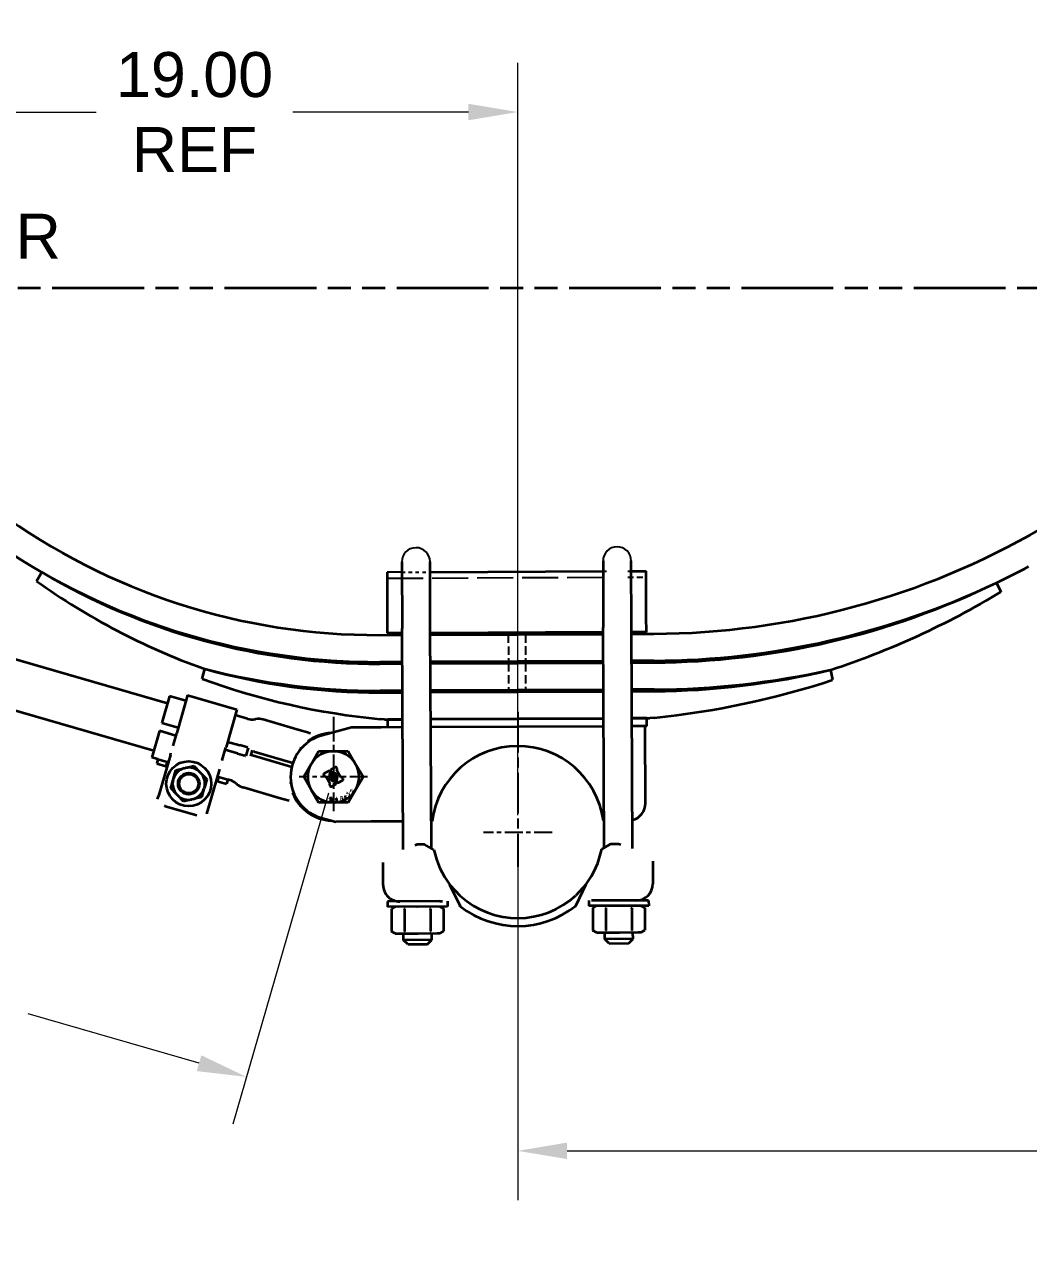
# Model space of a CAD drawing. Header units: inches. Extents: x 0 to 267, y 0 to 172.
# Drawn here: x 32.56 to 61.86, y 115.15 to 151.08 of the extents above; entities that cross this region are included whole.
import ezdxf

# ---------------------------------------------------------------- set-up
doc = ezdxf.new("R2010")
doc.units = ezdxf.units.IN
doc.header["$LTSCALE"] = 8
doc.header["$MEASUREMENT"] = 0
for name, pattern in [('CHAIN', [0.7087, 0.4724, -0.0591, 0.1181, -0.0591]), ('DASHED', [0.2067, 0.1654, -0.0413]), ('DOUBLE_DASH_CHAIN', [1.2403, 0.6614, -0.0827, 0.1654, -0.0827, 0.1654, -0.0827])]:
    doc.linetypes.add(name, pattern=pattern)
for name, color, linetype, lineweight in [('Center Mark(Hutchens)', 7, 'Continuous', 25), ('Dimensions(Hutchens)', 7, 'Continuous', 25), ('Hidden Edges(Hutchens)', 7, 'DASHED', 25), ('Phantom Lines(Hutchens)', 7, 'DOUBLE_DASH_CHAIN', 70), ('Symbols(Hutchens)', 7, 'Continuous', 25), ('Visible Edges(Hutchens)', 7, 'Continuous', 35)]:
    doc.layers.add(name, color=color, linetype=linetype, lineweight=lineweight)
doc.styles.add('Hutchens .164', font='ARIAL.TTF')
doc.dimstyles.new('HUTCHENS STD DIM X.XX', dxfattribs={"dimscale": 8, "dimtxt": 0.164, "dimasz": 0.18, "dimexe": 0.18, "dimexo": 0.0625, "dimgap": 0.09, "dimtad": 0, "dimtih": 1, "dimtoh": 1, "dimrnd": 1e-08, "dimzin": 4, "dimdsep": 46, "dimtxsty": 'Hutchens .164', "dimcen": 0.09, "dimclrd": 211, "dimclre": 211, "dimclrt": 7, "dimadec": 0, "dimazin": 1, "dimtfac": 0.762195, "dimtofl": 0, "dimtmove": 0, "dimatfit": 3, "dimfxl": 0, "dimtolj": 1, "dimtzin": 0, "dimlwd": 9, "dimlwe": 9, "dimarcsym": 0})

# ---------------------------------------------------------------- blocks, each defined once
blk = doc.blocks.new('*D31')
at = {"layer": 'Defpoints', "color": 0, "linetype": 'Continuous'}
for p in [(46.953, 127.498), (118.955, 127.529), (118.955, 118.203)]:
    blk.add_point(p, dxfattribs=at)
at = {"layer": 'Dimensions(Hutchens)', "color": 211, "linetype": 'Continuous', "lineweight": 9}
for p, q in [((46.953, 126.998), (46.953, 116.763)), ((118.955, 127.029), (118.955, 116.763)), ((48.393, 118.203), (76.43, 118.203)), ((117.515, 118.203), (89.494, 118.203))]:
    blk.add_line(p, q, dxfattribs=at)
at = {"layer": 'Dimensions(Hutchens)', "color": 211, "linetype": 'Continuous'}
for points in [[(48.393, 118.443), (48.393, 117.963), (46.953, 118.203)], [(117.515, 118.443), (117.515, 117.963), (118.955, 118.203)]]:
    blk.add_solid(points, dxfattribs=at)
at = {"layer": 'Dimensions(Hutchens)', "color": 7, "linetype": 'Continuous', "lineweight": 9, "insert": (82.962, 118.203), "char_height": 1.312, "attachment_point": 5, "style": 'Hutchens .164'}
blk.add_mtext('\\A1; "L" NOMINAL', dxfattribs=at)
blk = doc.blocks.new('*D32')
at = {"layer": 'Defpoints', "color": 0, "linetype": 'Continuous'}
for p in [(23.081, 134.477), (41.57, 129.12), (39.032, 120.361)]:
    blk.add_point(p, dxfattribs=at)
at = {"layer": 'Dimensions(Hutchens)', "color": 211, "linetype": 'Continuous', "lineweight": 9}
for p, q in [((22.941, 133.997), (20.142, 124.334)), ((41.431, 128.64), (38.632, 118.978)), ((21.926, 125.317), (26.911, 123.873)), ((37.649, 120.761), (32.664, 122.206))]:
    blk.add_line(p, q, dxfattribs=at)
at = {"layer": 'Dimensions(Hutchens)', "color": 211, "linetype": 'Continuous'}
for points in [[(21.993, 125.547), (21.859, 125.086), (20.543, 125.718)], [(37.716, 120.992), (37.582, 120.531), (39.032, 120.361)]]:
    blk.add_solid(points, dxfattribs=at)
at = {"layer": 'Dimensions(Hutchens)', "color": 7, "linetype": 'Continuous', "lineweight": 9, "insert": (29.788, 123.039), "char_height": 1.312, "attachment_point": 5, "style": 'Hutchens .164'}
blk.add_mtext('\\A1;19.25\\PREF', dxfattribs=at)
blk = doc.blocks.new('CL HGR')
at = {"layer": 'Symbols(Hutchens)', "color": 7, "char_height": 0.164, "attachment_point": 5, "style": 'Hutchens .164'}
for s, insert in [('C', (0.0294, -0.0028)), ('L', (0.068, -0.0698)), ('HGR', (0.4373, -0.044))]:
    blk.add_mtext(s, dxfattribs=dict(at, insert=insert))
blk = doc.blocks.new('*D34')
at = {"layer": 'Defpoints', "color": 0, "linetype": 'Continuous'}
for p in [(28.081, 157.406), (28.081, 145.246), (83.081, 144.938)]:
    blk.add_point(p, dxfattribs=at)
at = {"layer": 'Dimensions(Hutchens)', "color": 211, "linetype": 'Continuous', "lineweight": 9}
for p, q in [((28.081, 145.746), (28.081, 158.846)), ((83.081, 145.438), (83.081, 158.846)), ((29.521, 157.406), (53.387, 157.406)), ((81.641, 157.406), (57.774, 157.406))]:
    blk.add_line(p, q, dxfattribs=at)
at = {"layer": 'Dimensions(Hutchens)', "color": 211, "linetype": 'Continuous'}
for points in [[(29.521, 157.646), (29.521, 157.166), (28.081, 157.406)], [(81.641, 157.646), (81.641, 157.166), (83.081, 157.406)]]:
    blk.add_solid(points, dxfattribs=at)
at = {"layer": 'Dimensions(Hutchens)', "color": 7, "linetype": 'Continuous', "lineweight": 9, "insert": (55.581, 157.406), "char_height": 1.312, "attachment_point": 5, "style": 'Hutchens .164'}
blk.add_mtext('\\A1; "A"', dxfattribs=at)
blk = doc.blocks.new('*D35')
at = {"layer": 'Defpoints', "color": 0, "linetype": 'Continuous'}
for p in [(46.953, 148.528), (28.081, 145.246), (46.953, 127.498)]:
    blk.add_point(p, dxfattribs=at)
at = {"layer": 'Dimensions(Hutchens)', "color": 211, "linetype": 'Continuous', "lineweight": 9}
for p, q in [((28.081, 145.746), (28.081, 149.968)), ((46.953, 127.998), (46.953, 149.968)), ((29.521, 148.528), (34.647, 148.528)), ((45.513, 148.528), (40.386, 148.528))]:
    blk.add_line(p, q, dxfattribs=at)
at = {"layer": 'Dimensions(Hutchens)', "color": 211, "linetype": 'Continuous'}
for points in [[(29.521, 148.768), (29.521, 148.288), (28.081, 148.528)], [(45.513, 148.768), (45.513, 148.288), (46.953, 148.528)]]:
    blk.add_solid(points, dxfattribs=at)
at = {"layer": 'Dimensions(Hutchens)', "color": 7, "linetype": 'Continuous', "lineweight": 9, "insert": (37.517, 148.528), "char_height": 1.312, "attachment_point": 5, "style": 'Hutchens .164'}
blk.add_mtext('\\A1;19.00\\PREF', dxfattribs=at)
blk = doc.blocks.new('*D38')
at = {"layer": 'Defpoints', "color": 0, "linetype": 'Continuous'}
for p in [(21.518, 161.53), (144.518, 137.21), (21.518, 134.477)]:
    blk.add_point(p, dxfattribs=at)
at = {"layer": 'Dimensions(Hutchens)', "color": 211, "linetype": 'Continuous', "lineweight": 9}
for p, q in [((21.518, 134.977), (21.518, 162.97)), ((144.518, 137.71), (144.518, 162.97)), ((22.958, 161.53), (72.734, 161.53)), ((143.078, 161.53), (93.302, 161.53))]:
    blk.add_line(p, q, dxfattribs=at)
at = {"layer": 'Dimensions(Hutchens)', "color": 211, "linetype": 'Continuous'}
for points in [[(22.958, 161.77), (22.958, 161.29), (21.518, 161.53)], [(143.078, 161.77), (143.078, 161.29), (144.518, 161.53)]]:
    blk.add_solid(points, dxfattribs=at)
at = {"layer": 'Dimensions(Hutchens)', "color": 7, "linetype": 'Continuous', "lineweight": 9, "insert": (83.018, 161.53), "char_height": 1.312, "attachment_point": 5, "style": 'Hutchens .164'}
blk.add_mtext('\\A1; "D" REC CLEARANCE', dxfattribs=at)

msp = doc.modelspace()

# ---------------------------------------------------------------- linework, layer by layer
msp.add_line((43.5678, 135.094), (43.1366, 135.092))
for centre in [(49.8539, 135.4238), (43.9789, 135.3968)]:
    msp.add_arc(centre, 0.4125, 0.26328, 180.26328)
at = {"layer": 'Center Mark(Hutchens)', "linetype": 'CHAIN', "ltscale": 0.190971}
msp.add_line((41.5703, 130.872), (41.5703, 128.1204), dxfattribs=at)
at = {"layer": 'Center Mark(Hutchens)', "linetype": 'CHAIN', "ltscale": 0.314042}
msp.add_line((46.9528, 131.0217), (46.9528, 126.4978), dxfattribs=at)
at = {"layer": 'Center Mark(Hutchens)', "linetype": 'CHAIN', "ltscale": 0.138781}
for p, q in [((42.5703, 129.1204), (40.5703, 129.1204)), ((47.9528, 127.4978), (45.9528, 127.4978))]:
    msp.add_line(p, q, dxfattribs=at)
at = {"layer": 'Hidden Edges(Hutchens)', "ltscale": 0.025212}
for p, q in [((43.5678, 135.094), (44.3928, 135.0978)), ((49.4428, 135.121), (49.5491, 135.1215)), ((50.1614, 135.1243), (50.2678, 135.1248))]:
    msp.add_line(p, q, dxfattribs=at)
at = {"layer": 'Hidden Edges(Hutchens)', "ltscale": 0.795632}
msp.add_line((43.1374, 134.919), (49.5499, 134.9485), dxfattribs=at)
at = {"layer": 'Hidden Edges(Hutchens)', "ltscale": 0.127887}
msp.add_line((50.1622, 134.9513), (50.6998, 134.9537), dxfattribs=at)
at = {"layer": 'Hidden Edges(Hutchens)', "ltscale": 0.18751}
for p, q in [((46.6762, 133.277), (46.6798, 132.489)), ((47.1762, 133.2793), (47.1798, 132.4913))]:
    msp.add_line(p, q, dxfattribs=at)
at = {"layer": 'Hidden Edges(Hutchens)', "ltscale": 0.187515}
for p, q in [((46.6801, 132.439), (46.6837, 131.651)), ((47.1801, 132.4413), (47.1837, 131.6533))]:
    msp.add_line(p, q, dxfattribs=at)
at = {"layer": 'Phantom Lines(Hutchens)', "lineweight": 35, "ltscale": 0.506977}
msp.add_line((18.2685, 143.3968), (149.0596, 143.3968), dxfattribs=at)
at = {"layer": 'Visible Edges(Hutchens)'}
for p, q in [((32.9065, 134.8358), (33.0589, 135.0939)), ((43.1366, 135.092), (43.1367, 135.0576)), ((43.5664, 135.3949), (43.5754, 133.4511)), ((44.4004, 133.4549), (44.3914, 135.3987)), ((44.3928, 135.0978), (49.4428, 135.121)), ((49.4414, 135.4219), (49.4503, 133.4781)), ((50.2753, 133.4819), (50.2664, 135.4257)), ((50.2678, 135.1248), (50.699, 135.1267)), ((50.6992, 135.0923), (50.699, 135.1267)), ((50.7052, 133.7875), (50.6992, 135.0923)), ((43.1367, 135.0576), (43.1427, 133.7527)), ((60.928, 134.7875), (61.0568, 134.5166)), ((28.3236, 133.7079), (36.728, 131.273)), ((43.1427, 133.7527), (43.1448, 133.3108)), ((50.7072, 133.3455), (50.7052, 133.7875)), ((43.176, 133.3109), (43.1448, 133.3108)), ((43.576, 133.3127), (43.176, 133.3109)), ((43.1763, 133.2609), (43.176, 133.3109)), ((43.605, 126.999), (43.5754, 133.4511)), ((44.4299, 127.0298), (44.4004, 133.4549)), ((49.451, 133.3397), (44.401, 133.3165)), ((49.4798, 127.053), (49.4503, 133.4781)), ((50.305, 127.0298), (50.2753, 133.4819)), ((50.6759, 133.3454), (50.2759, 133.3435)), ((50.2762, 133.2935), (50.9262, 133.2965)), ((50.6762, 133.2954), (50.2762, 133.2935)), ((50.7072, 133.3455), (50.6759, 133.3454)), ((50.6762, 133.2954), (50.6759, 133.3454)), ((42.9263, 133.2598), (43.5762, 133.2627)), ((43.5762, 133.2627), (43.1763, 133.2609)), ((44.4012, 133.2665), (49.4512, 133.2897)), ((49.4512, 133.2897), (44.4012, 133.2665)), ((27.9229, 132.3248), (36.3273, 129.8899)), ((37.7348, 131.986), (37.8155, 132.2744)), ((43.5799, 132.4748), (42.9299, 132.4718)), ((42.93, 132.4218), (43.5801, 132.4248)), ((43.5799, 132.4748), (43.1799, 132.4729)), ((43.1801, 132.4229), (43.1799, 132.4729)), ((43.5801, 132.4248), (43.1801, 132.4229)), ((49.4548, 132.5018), (44.4049, 132.4786)), ((49.4548, 132.5018), (44.4049, 132.4786)), ((44.4051, 132.4286), (49.455, 132.4518)), ((49.455, 132.4518), (44.4051, 132.4286)), ((50.9298, 132.5085), (50.2798, 132.5056)), ((50.6798, 132.5074), (50.2798, 132.5056)), ((50.28, 132.4556), (50.9299, 132.4585)), ((50.68, 132.4574), (50.28, 132.4556)), ((50.68, 132.4574), (50.6798, 132.5074)), ((56.0782, 132.2436), (56.1429, 131.9507)), ((37.315, 131.5022), (36.9966, 130.4033)), ((37.315, 131.5022), (38.7557, 131.0848)), ((43.5837, 131.6368), (42.9337, 131.6338)), ((42.9339, 131.5838), (43.5839, 131.5868)), ((43.5837, 131.6368), (43.1837, 131.6349)), ((43.184, 131.5849), (43.1837, 131.6349)), ((43.5839, 131.5868), (43.184, 131.5849)), ((49.4587, 131.6638), (44.4087, 131.6406)), ((49.4587, 131.6638), (44.4087, 131.6406)), ((44.4089, 131.5906), (49.4589, 131.6138)), ((49.4589, 131.6138), (44.4089, 131.5906)), ((50.9336, 131.6705), (50.2836, 131.6676)), ((50.6836, 131.6694), (50.2836, 131.6676)), ((50.2839, 131.6176), (50.9339, 131.6206)), ((50.6839, 131.6194), (50.2839, 131.6176)), ((50.6839, 131.6194), (50.6836, 131.6694)), ((36.7866, 131.4752), (36.5624, 130.7015)), ((37.2668, 131.336), (36.7866, 131.4752)), ((38.7557, 131.0848), (38.4373, 129.9859)), ((39.0639, 130.8154), (38.7076, 130.9186)), ((39.28, 130.8016), (39.3004, 130.8047)), ((40.5668, 130.4867), (39.5165, 130.7909)), ((43.0626, 130.7968), (42.9376, 130.8074)), ((43.0626, 130.7968), (43.5876, 130.7992)), ((43.5876, 130.7992), (43.1563, 130.7973)), ((43.1574, 130.5653), (43.1563, 130.7973)), ((44.4126, 130.803), (49.4625, 130.8262)), ((49.4625, 130.8262), (44.4126, 130.803)), ((50.2875, 130.83), (50.8125, 130.8324)), ((50.7187, 130.832), (50.2875, 130.83)), ((50.7198, 130.6), (50.7187, 130.832)), ((50.9385, 130.8445), (50.8125, 130.8324)), ((36.4928, 130.4613), (36.2687, 129.6877)), ((36.9731, 130.3222), (36.4928, 130.4613)), ((36.5624, 130.7015), (37.0427, 130.5623)), ((40.8527, 130.4038), (40.5668, 130.4867)), ((42.0988, 130.5604), (41.2412, 130.3264)), ((42.655, 130.5629), (42.0988, 130.5604)), ((42.9622, 130.5644), (42.655, 130.5629)), ((43.5886, 130.5672), (42.9622, 130.5644)), ((49.4636, 130.5942), (44.4136, 130.571)), ((49.4636, 130.5942), (44.4136, 130.571)), ((50.7198, 130.6), (50.2886, 130.598)), ((50.6729, 130.5998), (50.2886, 130.598)), ((50.6833, 128.3498), (50.6729, 130.5998)), ((36.9945, 130.396), (36.8865, 130.0232)), ((36.9966, 130.4033), (36.9945, 130.396)), ((38.4834, 130.1449), (38.8398, 130.0417)), ((40.8593, 130.1486), (40.8249, 130.161)), ((36.8104, 129.7605), (36.461, 128.5545)), ((38.3272, 129.6058), (38.4352, 129.9786)), ((38.7702, 129.8015), (38.4138, 129.9048)), ((38.4373, 129.9859), (38.4352, 129.9786)), ((38.7702, 129.8015), (38.9732, 129.7427)), ((39.0428, 129.9829), (38.8398, 130.0417)), ((38.9912, 129.7375), (38.9732, 129.7427)), ((38.9912, 129.7375), (38.9995, 129.7351)), ((39.0215, 129.7295), (39.0906, 129.9683)), ((39.0428, 129.9829), (39.0608, 129.9776)), ((39.0691, 129.9752), (39.0608, 129.9776)), ((39.2021, 129.9037), (39.1501, 129.7244)), ((40.3537, 129.4078), (39.2116, 129.7387)), ((39.2464, 129.8588), (40.3885, 129.5279)), ((40.6125, 129.9696), (40.6161, 129.928)), ((40.9207, 129.4954), (41.1372, 129.8704)), ((41.1372, 129.8704), (41.5703, 129.8704)), ((41.5703, 129.8704), (42.0033, 129.8704)), ((42.0033, 129.8704), (42.2198, 129.4954)), ((36.4488, 129.6355), (36.2687, 129.6877)), ((36.4488, 129.6355), (36.4112, 129.5058)), ((36.4112, 129.5058), (36.6814, 129.4276)), ((36.4488, 129.6355), (36.7189, 129.5572)), ((36.7189, 129.5572), (36.6814, 129.4276)), ((36.6814, 129.4276), (36.7114, 129.4189)), ((36.7489, 129.5485), (36.7189, 129.5572)), ((36.9726, 129.3107), (37.2145, 129.3703)), ((37.2145, 129.3703), (37.2565, 129.3806)), ((37.2565, 129.3806), (37.4984, 129.4402)), ((37.4984, 129.4402), (37.671, 129.2606)), ((37.9017, 128.1371), (38.2511, 129.3431)), ((40.7042, 129.1204), (40.9207, 129.4954)), ((41.6233, 129.4036), (41.5015, 129.3333)), ((41.6812, 129.3658), (41.666, 129.3922)), ((42.2198, 129.4954), (42.4363, 129.1204)), ((36.8219, 128.7905), (36.8912, 129.0298)), ((36.8912, 129.0298), (36.9033, 129.0714)), ((36.9033, 129.0714), (36.9726, 129.3107)), ((37.671, 129.2606), (37.701, 129.2293)), ((37.701, 129.2293), (37.8735, 129.0496)), ((37.8735, 129.0496), (37.8042, 128.8104)), ((38.1521, 129.0014), (38.1821, 128.9927)), ((38.2197, 129.1224), (38.1821, 128.9927)), ((38.1821, 128.9927), (38.4523, 128.9145)), ((38.2197, 129.1224), (38.1897, 129.1311)), ((38.2197, 129.1224), (38.4899, 129.0441)), ((38.4899, 129.0441), (38.4523, 128.9145)), ((38.546, 129.0279), (38.4899, 129.0441)), ((40.9207, 128.7454), (40.7042, 129.1204)), ((41.2871, 129.1735), (41.3023, 129.147)), ((41.4203, 129.2865), (41.2985, 129.2161)), ((41.345, 129.1356), (41.3491, 129.138)), ((41.3491, 129.138), (41.4749, 128.9202)), ((41.4574, 129.2005), (41.4668, 129.2059)), ((41.4694, 129.1797), (41.4574, 129.2005)), ((41.4782, 129.2486), (41.463, 129.275)), ((41.49, 129.2906), (41.5053, 129.2642)), ((41.548, 129.2528), (41.5574, 129.2582)), ((41.5574, 129.2582), (41.5694, 129.2374)), ((41.5831, 128.9827), (41.5711, 129.0035)), ((41.5925, 128.9881), (41.5831, 128.9827)), ((41.6623, 128.9923), (41.6775, 128.9659)), ((41.6657, 129.3207), (41.6698, 129.3231)), ((41.7914, 129.1029), (41.6657, 129.3207)), ((41.6711, 129.0612), (41.6831, 129.0404)), ((41.6831, 129.0404), (41.6737, 129.035)), ((41.7202, 128.9544), (41.842, 129.0248)), ((41.7955, 129.1053), (41.7914, 129.1029)), ((41.8535, 129.0674), (41.8382, 129.0939)), ((42.4363, 129.1204), (42.2198, 128.7454)), ((36.9944, 128.6108), (36.8219, 128.7905)), ((37.7922, 128.7688), (37.7228, 128.5295)), ((37.8042, 128.8104), (37.7922, 128.7688)), ((38.736, 128.924), (38.7516, 128.9104)), ((39.9919, 128.5023), (38.9416, 128.8066)), ((40.3069, 128.9148), (40.3322, 128.948)), ((40.4198, 128.6316), (40.384, 128.6395)), ((41.1372, 128.3704), (40.9207, 128.7454)), ((41.4593, 128.8751), (41.4746, 128.8487)), ((41.4749, 128.9202), (41.4708, 128.9178)), ((41.5173, 128.8373), (41.639, 128.9076)), ((41.6505, 128.9503), (41.6352, 128.9767)), ((42.2198, 128.7454), (42.0033, 128.3704)), ((42.0648, 128.7328), (42.0779, 128.7218)), ((42.0779, 128.7218), (42.0785, 128.7225)), ((42.1385, 128.6677), (42.1516, 128.6568)), ((42.1885, 128.7224), (42.1506, 128.6773)), ((42.1516, 128.6568), (42.1991, 128.7135)), ((42.1991, 128.7135), (42.1885, 128.7224)), ((36.437, 128.4717), (36.461, 128.5545)), ((36.6554, 128.2669), (37.5837, 127.998)), ((37.0245, 128.5796), (36.9944, 128.6108)), ((37.197, 128.3999), (37.0245, 128.5796)), ((37.4389, 128.4595), (37.197, 128.3999)), ((37.481, 128.4699), (37.4389, 128.4595)), ((37.7228, 128.5295), (37.481, 128.4699)), ((40.2777, 128.4194), (39.9919, 128.5023)), ((41.5703, 128.3704), (41.1372, 128.3704)), ((41.5364, 128.4998), (41.4603, 128.4998)), ((41.4603, 128.4998), (41.4603, 128.4857)), ((41.4603, 128.4857), (41.5222, 128.4857)), ((41.5222, 128.4857), (41.4674, 128.3798)), ((41.4674, 128.3798), (41.4845, 128.3798)), ((41.4845, 128.3798), (41.5364, 128.4818)), ((41.5364, 128.4818), (41.5364, 128.4998)), ((42.0033, 128.3704), (41.5703, 128.3704)), ((41.628, 128.4779), (41.6299, 128.4671)), ((41.6299, 128.4671), (41.6513, 128.4709)), ((41.6653, 128.3917), (41.6438, 128.3879)), ((41.6438, 128.3879), (41.646, 128.3758)), ((41.646, 128.3758), (41.7036, 128.386)), ((41.6617, 128.5009), (41.6495, 128.4987)), ((41.6513, 128.4709), (41.6653, 128.3917)), ((41.6805, 128.3944), (41.6617, 128.5009)), ((41.7015, 128.3981), (41.6805, 128.3944)), ((41.7036, 128.386), (41.7015, 128.3981)), ((41.8206, 128.4333), (41.8199, 128.4329)), ((41.8199, 128.4329), (41.8264, 128.4189)), ((41.9342, 128.5497), (41.8949, 128.527)), ((41.8949, 128.527), (41.9022, 128.5143)), ((41.9022, 128.5143), (41.9415, 128.537)), ((41.9415, 128.537), (41.9342, 128.5497)), ((37.8777, 128.0543), (37.9017, 128.1371)), ((41.2523, 127.9116), (41.645, 127.8083)), ((42.6676, 127.813), (41.645, 127.8083)), ((42.9748, 127.8144), (42.6676, 127.813)), ((43.6013, 127.8173), (42.9748, 127.8144)), ((44.4513, 127.8212), (44.4263, 127.8211)), ((49.4762, 127.8443), (49.4512, 127.8441)), ((44.2343, 127.1416), (44.0169, 127.1406)), ((44.5056, 126.9866), (44.2343, 127.1416)), ((49.4045, 127.0091), (49.6744, 127.1666)), ((49.6744, 127.1666), (49.8918, 127.1676)), ((43.0223, 125.9618), (43.0193, 126.6199)), ((50.8942, 126.6561), (50.8972, 125.998)), ((44.9734, 125.9707), (45.2763, 125.6433)), ((45.2777, 125.3397), (44.9734, 125.9707)), ((48.9461, 125.989), (48.6463, 125.6588)), ((48.6477, 125.3551), (48.9461, 125.989)), ((44.68, 125.4874), (43.1495, 125.4803)), ((43.1495, 125.4803), (43.1502, 125.3238)), ((44.68, 125.4874), (44.757, 125.4877)), ((44.8995, 125.4884), (44.9002, 125.3319)), ((49.0244, 125.5073), (49.0252, 125.3508)), ((49.2439, 125.5084), (49.167, 125.508)), ((50.7744, 125.5154), (49.2439, 125.5084)), ((50.7744, 125.5154), (50.7751, 125.3589)), ((44.9002, 125.3319), (43.1502, 125.3238)), ((43.3692, 125.3249), (43.268, 125.2658)), ((43.268, 125.2658), (43.271, 124.607)), ((43.6467, 125.2675), (43.6498, 124.6087)), ((44.4042, 125.271), (44.4072, 124.6122)), ((44.6812, 125.3309), (44.783, 125.2728)), ((44.783, 125.2728), (44.786, 124.6139)), ((50.7751, 125.3589), (49.0252, 125.3508)), ((49.2442, 125.3519), (49.1429, 125.2928)), ((49.1429, 125.2928), (49.146, 124.634)), ((49.5217, 125.2945), (49.5247, 124.6357)), ((50.2792, 125.298), (50.2822, 124.6392)), ((50.5561, 125.3579), (50.6579, 125.2998)), ((50.6579, 125.2998), (50.6609, 124.6409)), ((43.3728, 124.5489), (43.271, 124.607)), ((43.3728, 124.5489), (43.4607, 124.5493)), ((43.4607, 124.5493), (44.0288, 124.5519)), ((43.6172, 124.3575), (43.6163, 124.55)), ((44.4422, 124.3613), (43.6172, 124.3575)), ((43.7427, 124.2331), (43.6172, 124.3575)), ((44.0288, 124.5519), (44.5969, 124.5545)), ((44.3177, 124.2357), (44.4422, 124.3613)), ((44.4422, 124.3613), (44.4413, 124.5538)), ((44.5969, 124.5545), (44.6848, 124.5549)), ((44.6848, 124.5549), (44.786, 124.6139)), ((49.2477, 124.5759), (49.146, 124.634)), ((49.2477, 124.5759), (49.3356, 124.5763)), ((49.3356, 124.5763), (49.9037, 124.5789)), ((49.4921, 124.3845), (49.4912, 124.577)), ((50.3171, 124.3883), (49.4921, 124.3845)), ((49.6177, 124.2601), (49.4921, 124.3845)), ((49.9037, 124.5789), (50.4718, 124.5815)), ((50.1927, 124.2627), (50.3171, 124.3883)), ((50.3171, 124.3883), (50.3162, 124.5808)), ((50.4718, 124.5815), (50.5597, 124.5819)), ((50.5597, 124.5819), (50.6609, 124.6409)), ((43.7427, 124.2331), (44.3177, 124.2357)), ((49.6177, 124.2601), (50.1927, 124.2627))]:
    msp.add_line(p, q, dxfattribs=at)
at = {"layer": 'Visible Edges(Hutchens)', "flags": 128}
for points in [[(40.8048, 130.1087), (40.8057, 130.1108)], [(40.8527, 130.4038), (40.9, 130.3913)], [(41.3305, 130.3778), (41.324, 130.3766)], [(36.8104, 129.7605), (36.8293, 129.8261)], [(38.9995, 129.7351), (39.0078, 129.7328)], [(39.2464, 129.8588), (39.2404, 129.8659)], [(40.6125, 129.9696), (40.6211, 129.9792)], [(38.3272, 129.6058), (38.3249, 129.5978)], [(40.384, 128.6395), (40.3803, 128.6489)], [(40.384, 128.6395), (40.3846, 128.6418)], [(41.9777, 128.649), (41.9756, 128.6469)], [(41.9863, 128.6388), (41.987, 128.6393)], [(42.0078, 128.6405), (42.0085, 128.6401)], [(42.0472, 128.6258), (42.0449, 128.6284)], [(42.0791, 128.761), (42.0784, 128.7602)], [(42.0785, 128.7225), (42.0785, 128.7228)], [(42.0809, 128.7357), (42.0811, 128.7362)], [(42.089, 128.7512), (42.0893, 128.7516)], [(42.1021, 128.7593), (42.1026, 128.7594)], [(42.1175, 128.7542), (42.1191, 128.7526)], [(42.1273, 128.7672), (42.1256, 128.7685)], [(42.135, 128.7085), (42.1352, 128.7069)], [(42.1417, 128.747), (42.1414, 128.7477)], [(42.1471, 128.7215), (42.147, 128.7224)], [(42.1506, 128.6773), (42.1505, 128.6786)], [(36.6554, 128.2669), (36.6386, 128.272)], [(40.6264, 128.2435), (40.5868, 128.2724)], [(41.6495, 128.4987), (41.6495, 128.4974)], [(41.78, 128.5207), (41.7797, 128.5197)], [(41.7825, 128.4886), (41.7831, 128.4874)], [(41.797, 128.4961), (41.7964, 128.4976)], [(41.7995, 128.5422), (41.7987, 128.5418)], [(41.805, 128.5303), (41.8055, 128.5305)], [(41.8072, 128.4663), (41.8081, 128.4662)], [(41.8132, 128.4806), (41.8125, 128.4808)], [(41.8215, 128.5305), (41.8231, 128.5297)], [(41.8264, 128.4189), (41.8269, 128.419)], [(41.8282, 128.5437), (41.8274, 128.544)], [(41.8288, 128.4833), (41.8283, 128.483)], [(41.8312, 128.4697), (41.832, 128.4701)], [(41.8355, 128.4367), (41.8351, 128.4365)], [(41.8395, 128.4232), (41.8411, 128.424)], [(41.8426, 128.5053), (41.8427, 128.505)], [(41.8455, 128.4983), (41.8452, 128.4977)], [(41.8503, 128.4878), (41.8511, 128.4855)], [(41.8588, 128.5089), (41.8579, 128.5108)], [(41.8681, 128.4577), (41.8685, 128.4607)], [(41.9807, 128.6176), (41.9805, 128.6184)], [(41.9885, 128.5764), (41.9908, 128.5737)], [(42.001, 128.5869), (42.0001, 128.588)], [(42.0274, 128.5618), (42.0257, 128.5628)], [(42.0347, 128.6153), (42.0356, 128.6141)], [(42.0495, 128.5634), (42.0487, 128.5628)], [(42.0549, 128.5845), (42.0552, 128.5837)], [(42.058, 128.5532), (42.0601, 128.5553)], [(37.8777, 128.0543), (37.8743, 128.0445)], [(40.6264, 128.2435), (40.6265, 128.2434)], [(44.0169, 127.1406), (43.9516, 127.1188)], [(49.8918, 127.1676), (49.9573, 127.1464)], [(49.167, 125.508), (49.102, 125.5091)], [(43.4571, 125.3253), (43.4495, 125.3251)], [(43.6467, 125.2675), (43.638, 125.2724)], [(44.0252, 125.3279), (44.01, 125.3277)], [(44.4042, 125.271), (44.3868, 125.2759)], [(44.5933, 125.3305), (44.5857, 125.3303)], [(44.783, 125.2728), (44.7742, 125.2777)], [(45.2777, 125.3397), (45.244, 125.3639)], [(49.332, 125.3523), (49.3245, 125.3521)], [(49.5217, 125.2945), (49.5129, 125.2994)], [(49.9002, 125.3549), (49.885, 125.3547)], [(50.2792, 125.298), (50.2617, 125.3029)], [(50.4683, 125.3575), (50.4607, 125.3573)], [(50.6579, 125.2998), (50.6492, 125.3047)], [(43.271, 124.607), (43.2798, 124.6021)], [(43.4607, 124.5493), (43.4683, 124.5494)], [(43.6498, 124.6087), (43.6672, 124.6039)], [(44.0288, 124.5519), (44.044, 124.552)], [(44.4072, 124.6122), (44.416, 124.6073)], [(44.5969, 124.5545), (44.6045, 124.5546)], [(49.146, 124.634), (49.1547, 124.6291)], [(49.3356, 124.5763), (49.3432, 124.5764)], [(49.5247, 124.6357), (49.5422, 124.6309)], [(49.9037, 124.5789), (49.9189, 124.579)], [(50.2822, 124.6392), (50.2909, 124.6343)], [(50.4718, 124.5815), (50.4794, 124.5816)]]:
    msp.add_lwpolyline(points, dxfattribs=at)
at = {"layer": 'Visible Edges(Hutchens)'}
for centre, radius in [((37.3477, 128.9201), 0.6562), ((37.3477, 128.9201), 0.3126), ((37.3477, 128.9201), 0.3125), ((37.3477, 128.9201), 0.28), ((41.5703, 129.1204), 0.0781)]:
    msp.add_circle(centre, radius, dxfattribs=at)
for centre, radius, start, end in [((42.84, 152.0241), 18.7646, 233.8436, 270.26325), ((50.8216, 156.0545), 22.7582, 270.2633, 300.06265), ((42.84, 152.0242), 19.5526, 236.79843, 270.26325), ((42.8416, 151.6639), 19.2423, 239.44291, 270.26328), ((50.8216, 156.0545), 23.5462, 295.41789, 297.95595), ((44.3626, 150.77), 19.625, 234.28531, 250.34467), ((50.8216, 156.0545), 23.5462, 270.2633, 295.40831), ((50.8239, 155.5382), 23.0799, 270.2633, 295.95307), ((48.6102, 155.1715), 24.1152, 288.08343, 301.07304), ((42.8417, 151.6639), 20.0303, 255.3079, 255.46765), ((42.8417, 151.6639), 20.0303, 255.46765, 270.26328), ((42.8482, 150.2605), 18.6769, 254.36796, 270.26309), ((50.8215, 156.0545), 24.3842, 270.26345, 282.44952), ((50.8309, 154.0186), 22.3983, 270.26337, 283.54881), ((50.8215, 156.0545), 24.3842, 282.44952, 282.49123), ((44.8561, 151.3479), 20.63, 249.80648, 264.66377), ((48.3834, 155.6606), 24.9473, 275.87859, 288.12177), ((39.2031, 131.2956), 0.5, 253.84252, 278.85024), ((39.3774, 130.3107), 0.5, 73.84252, 98.85024), ((41.5703, 129.1204), 1.25, 105.26328, 255.26328), ((41.5703, 129.1204), 1.28, 92.83403, 125.61598), ((41.5703, 129.1204), 0.75, 90, 150), ((41.5703, 129.1204), 0.75, 30, 90), ((46.9528, 127.4978), 2.5223, 7.89143, 172.63513), ((37.3477, 128.9201), 0.4695, 106.48702, 161.19802), ((37.3477, 128.9201), 0.4695, 46.48702, 101.19802), ((41.5703, 129.1204), 0.75, 150, 210), ((41.6389, 129.3766), 0.0313, 30, 120), ((41.6541, 129.3502), 0.0313, 300, 30), ((41.5703, 129.1204), 0.75, 330, 30), ((37.3477, 128.9201), 0.4695, 166.48702, 221.19802), ((37.3477, 128.9201), 0.4695, 346.48702, 41.19802), ((38.4069, 128.5476), 0.5, 48.8348, 73.84252), ((41.3141, 129.1891), 0.0313, 120, 210), ((41.3294, 129.1627), 0.0313, 210, 300), ((41.4359, 129.2594), 0.0313, 30, 120), ((41.5703, 129.1204), 0.117, 149.5768, 270.4232), ((41.4512, 129.233), 0.0313, 300, 30), ((41.5171, 129.3063), 0.0313, 120, 210), ((41.5324, 129.2799), 0.0312, 210, 300), ((41.5703, 129.1204), 0.117, 329.5768, 90.4232), ((41.6082, 128.961), 0.0312, 30, 120), ((41.6894, 129.0079), 0.0312, 120, 210), ((41.8111, 129.0782), 0.0312, 30, 120), ((41.8264, 129.0518), 0.0312, 300, 30), ((37.3477, 128.9201), 0.4695, 286.48702, 341.19802), ((39.0807, 129.2868), 0.5, 228.8348, 253.84252), ((41.5703, 129.1204), 1.28, 202.06906, 267.69254), ((41.5703, 129.1204), 0.75, 210, 270), ((41.4864, 128.8907), 0.0312, 120, 210), ((41.5016, 128.8643), 0.0312, 210, 300), ((41.5703, 129.1204), 0.75, 270, 330), ((41.6234, 128.9346), 0.0313, 300, 30), ((41.7046, 128.9815), 0.0312, 210, 300), ((37.3477, 128.9201), 0.4695, 226.48702, 281.19802), ((50.1833, 128.3475), 0.5, 283.63396, 0.26328), ((46.9528, 127.4978), 2.5, 191.80024, 217.6506), ((46.9528, 127.4978), 2.5, 322.87596, 348.72632), ((43.5043, 125.964), 0.482, 180.26328, 270.26328), ((50.4152, 125.9957), 0.482, 270.26328, 0.26328), ((46.9528, 127.4978), 2.5, 227.88615, 312.64042), ((46.9528, 127.4978), 2.732, 232.18255, 308.34402)]:
    msp.add_arc(centre, radius, start, end, dxfattribs=at)

# ---------------------------------------------------------------- block references
at = {"xscale": 8, "yscale": 8, "zscale": 8}
msp.add_blockref('CL HGR', (28.0806, 145.2462), dxfattribs=at)

# ---------------------------------------------------------------- dimensions: what is measured, and where the dimension line sits
at = {"layer": 'Dimensions(Hutchens)', "color": 211, "linetype": 'Continuous', "lineweight": 9}
for base, p1, p2, text, override, picture, middle in [((21.5181, 161.53), (144.5181, 137.21), (21.5181, 134.4773), ' "D" REC CLEARANCE', {"dimtih": 0, "dimtoh": 0, "dimdec": 2, "dimtp": 0, "dimtm": 0, "dimtdec": 2, "dimatfit": 2}, '*D38', (83.0181, 161.53)), ((28.0806, 157.4062), (83.0806, 144.9379), (28.0806, 145.2462), ' "A"', {"dimtih": 0, "dimtoh": 0, "dimdec": 2, "dimtp": 0, "dimtm": 0, "dimtdec": 2, "dimatfit": 2}, '*D34', (55.5806, 157.4062)), ((46.9528, 148.5277), (28.0806, 145.2462), (46.9528, 127.4978), '<>\\PREF', {"dimtih": 0, "dimtoh": 0, "dimdec": 2, "dimlfac": 1.006775, "dimtp": 0, "dimtm": 0, "dimtdec": 2, "dimatfit": 2}, '*D35', (37.5167, 148.5277))]:
    dim = msp.add_linear_dim(base=base, p1=p1, p2=p2, text=text, dimstyle='HUTCHENS STD DIM X.XX', override=override, dxfattribs=at)
    dim.commit()
    dim.dimension.update_dxf_attribs({"geometry": picture, "text_midpoint": middle, "dimtype": 160})
for base, p1, p2, angle, text, override, picture, middle in [((39.0324, 120.3607), (23.0806, 134.4773), (41.5703, 129.1204), 163.84252, '<>\\PREF', {"dimdec": 2, "dimtp": 0, "dimtm": 0, "dimtdec": 2, "dimatfit": 2}, '*D32', (29.7875, 123.0391)), ((118.9553, 118.2029), (46.9528, 127.4978), (118.9553, 127.5289), 180, ' "L" NOMINAL', {"dimtih": 0, "dimtoh": 0, "dimdec": 2, "dimtp": 0, "dimtm": 0, "dimtdec": 2, "dimatfit": 2}, '*D31', (82.962, 118.2029))]:
    dim = msp.add_linear_dim(base=base, p1=p1, p2=p2, angle=angle, text=text, dimstyle='HUTCHENS STD DIM X.XX', override=override, dxfattribs=at)
    dim.commit()
    dim.dimension.update_dxf_attribs({"geometry": picture, "text_midpoint": middle, "dimtype": 160})

doc.saveas('drawing.dxf')
